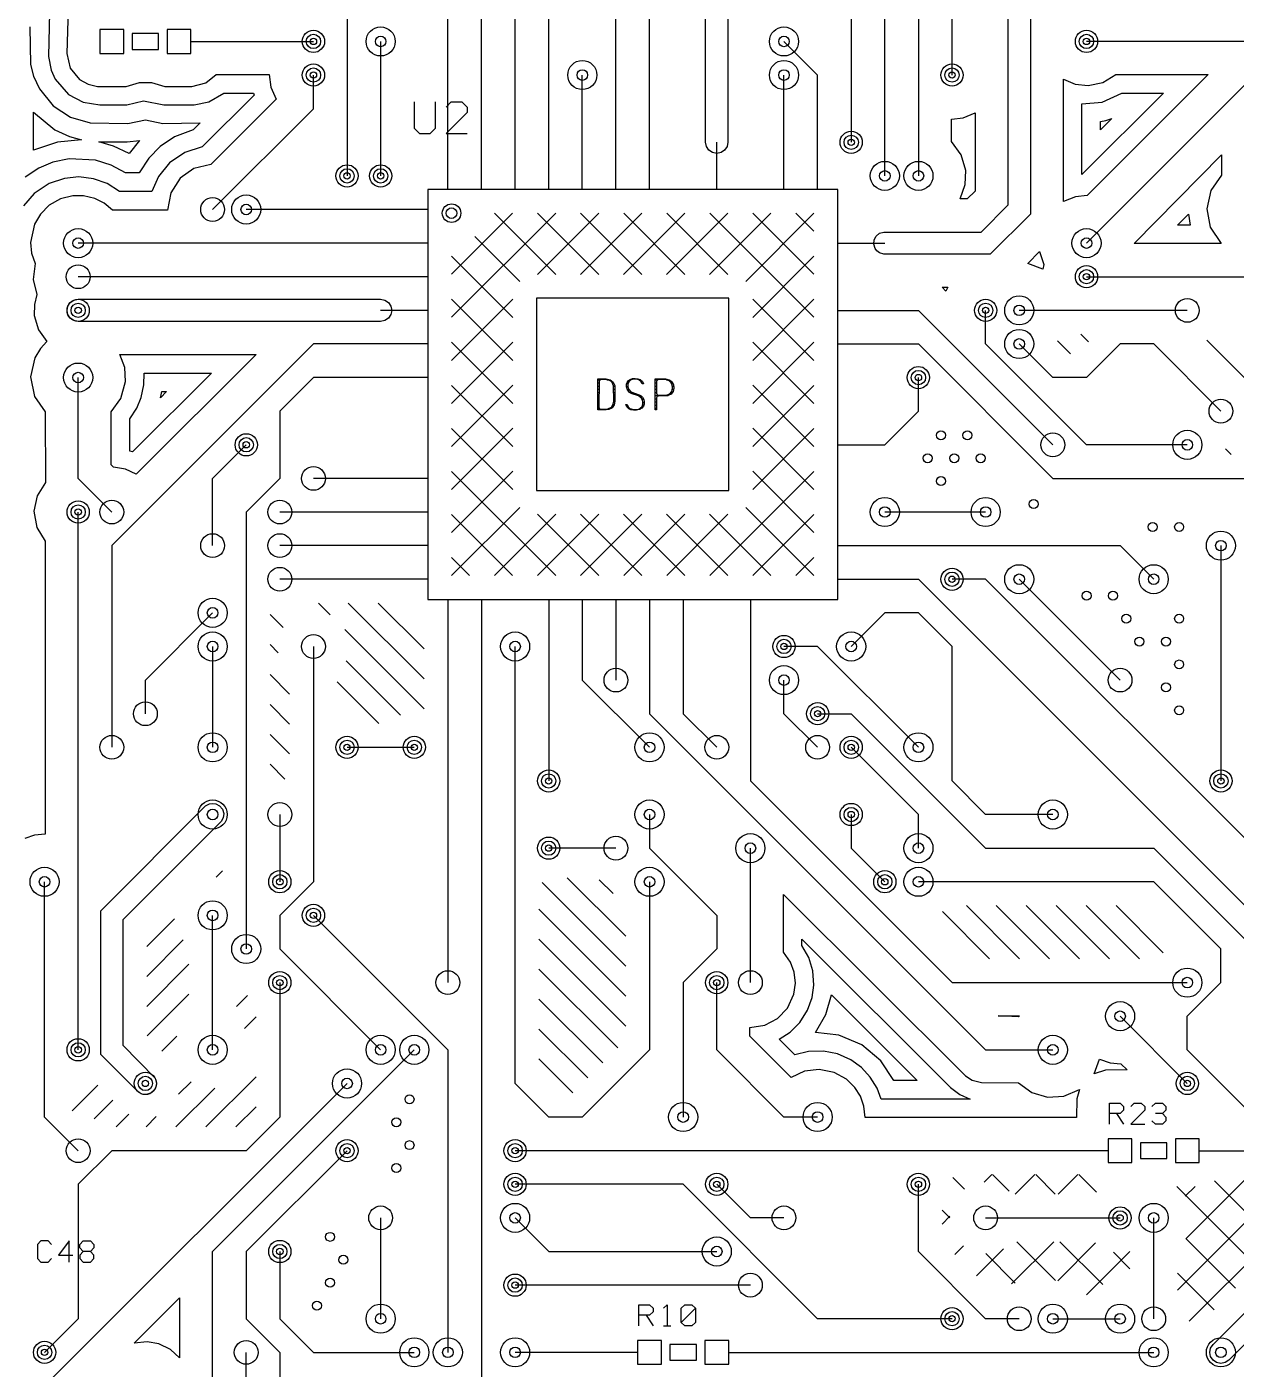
# Model space of a CAD drawing. Extents: x 7 to 280, y 7 to 360.
# Drawn here: x 161.9 to 207.6, y 59.1 to 109.8 of the extents above; entities that cross this region are included whole.
import ezdxf

# ---------------------------------------------------------------- set-up
doc = ezdxf.new("R2010")
doc.units = 0
doc.layers.add('SCORE', color=5, linetype='CONTINUOUS')

msp = doc.modelspace()

# ---------------------------------------------------------------- linework, layer by layer
at = {"layer": 'SCORE'}
for p, q in [((185.42, 105.41), (185.42, 125.73)), ((198.97, 103.044), (198.97, 120.824)), ((199.81, 120.476), (199.81, 102.696)), ((184.15, 105.41), (184.15, 119.38)), ((194.31, 104.14), (194.31, 119.38)), ((193.04, 118.11), (193.04, 105.41)), ((196.85, 107.95), (196.85, 118.11)), ((181.61, 105.41), (181.61, 116.84)), ((187.54, 105.41), (187.54, 117.014)), ((188.38, 116.666), (188.38, 105.41)), ((177.8, 105.41), (177.8, 113.03)), ((179.07, 105.41), (179.07, 113.03)), ((180.34, 105.41), (180.34, 113.03)), ((173.99, 111.76), (173.99, 104.14)), ((195.58, 111.76), (195.58, 104.14)), ((162.7678, 111.2793), (162.7043, 108.6474)), ((163.4681, 111.23), (163.4, 108.77)), ((162.0025, 109.773), (162.0333, 108.3546)), ((165.55, 109.67), (164.65, 109.67)), ((164.65, 109.67), (164.65, 108.77)), ((165.55, 108.77), (165.55, 109.67)), ((168.09, 109.67), (167.19, 109.67)), ((167.19, 109.67), (167.19, 108.77)), ((168.09, 108.77), (168.09, 109.67)), ((166.87, 109.52), (165.87, 109.52)), ((165.87, 109.52), (165.87, 108.92)), ((166.87, 108.92), (166.87, 109.52)), ((168.09, 109.22), (170.18, 109.22)), ((170.18, 109.22), (172.72, 109.22)), ((175.26, 109.22), (175.26, 104.14)), ((191.77, 107.95), (190.5, 109.22)), ((208.28, 109.22), (201.93, 109.22)), ((209.55, 109.22), (201.93, 101.6)), ((162.7043, 108.6474), (162.8055, 108.1387)), ((163.4, 108.77), (163.5322, 108.2114)), ((164.65, 108.77), (165.55, 108.77)), ((165.87, 108.92), (166.87, 108.92)), ((167.19, 108.77), (168.09, 108.77)), ((162.0333, 108.3546), (162.1464, 107.9029)), ((162.8055, 108.1387), (162.9641, 107.791)), ((163.5322, 108.2114), (163.8841, 107.7826)), ((162.1464, 107.9029), (162.3637, 107.4311)), ((162.9641, 107.791), (163.4671, 107.2204)), ((163.8841, 107.7826), (164.2037, 107.6028)), ((164.2037, 107.6028), (164.5617, 107.5235)), ((164.5617, 107.5235), (165.6383, 107.5235)), ((165.6383, 107.5235), (166.142, 107.67)), ((166.142, 107.67), (166.598, 107.67)), ((166.598, 107.67), (167.1017, 107.5235)), ((167.1017, 107.5235), (168.1243, 107.5208)), ((168.1243, 107.5208), (168.6486, 107.6522)), ((168.6486, 107.6522), (169.0494, 107.97)), ((169.0494, 107.97), (171.0507, 107.97)), ((171.0507, 107.97), (171.1147, 107.4912)), ((172.72, 106.68), (172.72, 107.95)), ((182.88, 105.41), (182.88, 107.95)), ((190.5, 105.41), (190.5, 107.95)), ((191.77, 105.41), (191.77, 107.95)), ((201.06, 107.795), (201.5044, 107.6055)), ((201.06, 103.1752), (201.06, 107.795)), ((201.5044, 107.6055), (201.9913, 107.5515)), ((206.5322, 107.97), (201.9615, 103.3992)), ((201.9913, 107.5515), (202.5439, 107.6674)), ((202.5439, 107.6674), (203.0368, 107.97)), ((203.0368, 107.97), (206.5322, 107.97)), ((162.3637, 107.4311), (162.8908, 106.7888)), ((163.4671, 107.2204), (164.0187, 106.9255)), ((170.475, 107.1927), (168.5197, 105.2374)), ((168.7721, 106.9437), (169.3285, 107.266)), ((171.3171, 107.0449), (168.8403, 104.5681)), ((169.3285, 107.266), (170.4503, 107.27)), ((170.4503, 107.27), (170.475, 107.1927)), ((171.1147, 107.4912), (171.3171, 107.0449)), ((204.8362, 107.2639), (201.76, 104.1877)), ((202.5257, 106.9265), (203.2618, 107.2603)), ((203.2618, 107.2603), (204.8362, 107.2639)), ((162.14, 105.1142), (162.14, 106.5531)), ((162.14, 106.5531), (162.9512, 105.8833)), ((162.8908, 106.7888), (163.5417, 106.3635)), ((164.0187, 106.9255), (164.65, 106.82)), ((164.65, 106.82), (165.6726, 106.8243)), ((165.6726, 106.8243), (166.2956, 106.97)), ((166.2956, 106.97), (167.0674, 106.8243)), ((167.0674, 106.8243), (168.2126, 106.8243)), ((168.2126, 106.8243), (168.7721, 106.9437)), ((168.91, 102.87), (172.72, 106.68)), ((176.53, 106.94), (176.53, 105.94)), ((177.33, 105.94), (177.33, 106.94)), ((177.73, 106.74), (177.93, 106.94)), ((178.53, 106.54), (177.73, 105.74)), ((177.93, 106.94), (178.33, 106.94)), ((178.33, 106.94), (178.53, 106.74)), ((178.53, 106.74), (178.53, 106.54)), ((197.2756, 106.3355), (197.72, 106.525)), ((197.72, 106.525), (197.72, 103.5617)), ((201.76, 106.8568), (202.5257, 106.9265)), ((201.76, 104.1877), (201.76, 106.8568)), ((163.5417, 106.3635), (164.288, 106.1454)), ((164.288, 106.1454), (165.707, 106.1252)), ((165.707, 106.1252), (166.37, 106.2521)), ((166.37, 106.2521), (167.033, 106.1252)), ((167.033, 106.1252), (168.4361, 106.1438)), ((168.4361, 106.1438), (168.1729, 105.8806)), ((196.83, 106.2807), (197.2756, 106.3355)), ((196.83, 105.4345), (196.83, 106.2807)), ((202.8859, 106.3036), (202.46, 105.8777)), ((202.46, 106.197), (202.6558, 106.2375)), ((202.46, 105.8777), (202.46, 106.197)), ((202.6558, 106.2375), (202.8859, 106.3036)), ((162.9512, 105.8833), (163.4962, 105.6255)), ((163.95, 105.4971), (163.0428, 105.4191)), ((163.4962, 105.6255), (163.95, 105.4971)), ((167.4728, 105.6161), (166.9229, 105.2487)), ((168.1729, 105.8806), (167.4728, 105.6161)), ((176.53, 105.94), (176.73, 105.74)), ((176.73, 105.74), (177.13, 105.74)), ((177.13, 105.74), (177.33, 105.94)), ((177.73, 105.74), (178.53, 105.74)), ((163.0428, 105.4191), (162.14, 105.1142)), ((164.6077, 105.421), (165.6874, 105.4234)), ((165.1691, 105.2623), (164.6077, 105.421)), ((165.7568, 104.9895), (165.1691, 105.2623)), ((165.6874, 105.4234), (166.1463, 105.4764)), ((166.1463, 105.4764), (165.7568, 104.9895)), ((166.9229, 105.2487), (166.4971, 104.8153)), ((167.8641, 105.0296), (167.2823, 104.6331)), ((168.5197, 105.2374), (167.8641, 105.0296)), ((177.8, 103.632), (177.8, 105.41)), ((179.07, 103.632), (179.07, 105.41)), ((180.34, 103.632), (180.34, 105.41)), ((181.61, 103.632), (181.61, 105.41)), ((182.88, 103.632), (182.88, 105.41)), ((184.15, 103.632), (184.15, 105.41)), ((185.42, 103.632), (185.42, 105.41)), ((187.572, 105.2493), (187.54, 105.41)), ((187.663, 105.113), (187.572, 105.2493)), ((187.7993, 105.022), (187.663, 105.113)), ((187.96, 104.99), (187.7993, 105.022)), ((187.96, 103.632), (187.96, 105.41)), ((188.1207, 105.022), (187.96, 104.99)), ((188.257, 105.113), (188.1207, 105.022)), ((188.348, 105.2493), (188.257, 105.113)), ((188.38, 105.41), (188.348, 105.2493)), ((190.5, 103.632), (190.5, 105.41)), ((191.77, 103.632), (191.77, 105.41)), ((197.195, 104.9337), (196.83, 105.4345)), ((162.8755, 104.6537), (162.3456, 104.4343)), ((163.4896, 104.7813), (162.8755, 104.6537)), ((164.4806, 104.7326), (163.4896, 104.7813)), ((165.0793, 104.5455), (164.4806, 104.7326)), ((165.6227, 104.25), (165.0793, 104.5455)), ((166.4971, 104.8153), (166.1351, 104.25)), ((167.2823, 104.6331), (166.8633, 104.1225)), ((168.8403, 104.5681), (168.2033, 104.4157)), ((197.368, 104.3432), (197.195, 104.9337)), ((203.7293, 101.58), (207.03, 104.9322)), ((207.03, 104.9322), (207.03, 104.1645)), ((162.3456, 104.4343), (161.8212, 104.0902)), ((163.3159, 104.046), (162.737, 103.8478)), ((163.857, 104.0993), (163.3159, 104.046)), ((164.4111, 104.031), (163.857, 104.0993)), ((164.923, 103.8478), (164.4111, 104.031)), ((166.1351, 104.25), (165.6227, 104.25)), ((166.8633, 104.1225), (166.609, 103.55)), ((167.6893, 104.0525), (167.3297, 103.4954)), ((168.2033, 104.4157), (167.6893, 104.0525)), ((197.35, 103.8154), (197.368, 104.3432)), ((207.03, 104.1645), (206.628, 103.5835)), ((162.1715, 103.47), (161.7669, 103.011)), ((162.737, 103.8478), (162.1715, 103.47)), ((165.3936, 103.55), (164.923, 103.8478)), ((166.609, 103.55), (165.3936, 103.55)), ((167.3297, 103.4954), (167.2107, 102.85)), ((192.532, 103.632), (177.038, 103.632)), ((177.038, 103.632), (177.038, 88.138)), ((192.532, 88.138), (192.532, 103.632)), ((197.155, 103.2696), (197.35, 103.8154)), ((197.72, 103.5617), (197.428, 103.2697)), ((206.628, 103.5835), (206.4807, 102.897)), ((162.7365, 103.0292), (162.4008, 102.6935)), ((163.1664, 103.2727), (162.7365, 103.0292)), ((163.6268, 103.388), (163.1664, 103.2727)), ((164.0332, 103.388), (163.6268, 103.388)), ((164.4616, 103.2851), (164.0332, 103.388)), ((164.8072, 103.1111), (164.4616, 103.2851)), ((165.1245, 102.85), (164.8072, 103.1111)), ((197.428, 103.2697), (197.155, 103.2696)), ((197.946, 102.02), (198.97, 103.044)), ((201.519, 103.352), (201.06, 103.1752)), ((201.9615, 103.3992), (201.519, 103.352)), ((162.4008, 102.6935), (162.178, 102.3135)), ((167.2107, 102.85), (165.1245, 102.85)), ((175.26, 102.87), (170.18, 102.87)), ((177.038, 102.87), (175.26, 102.87)), ((177.938, 98.7961), (181.8739, 102.732)), ((177.938, 100.4224), (180.2476, 102.732)), ((179.5643, 102.732), (181.8791, 100.4172)), ((181.1855, 100.4172), (183.5003, 102.732)), ((181.1907, 102.732), (183.5055, 100.4172)), ((182.8118, 100.4172), (185.1266, 102.732)), ((182.817, 102.732), (185.1318, 100.4172)), ((184.4382, 100.4172), (186.753, 102.732)), ((184.4434, 102.732), (186.7582, 100.4172)), ((186.0645, 100.4172), (188.3793, 102.732)), ((186.0697, 102.732), (188.3845, 100.4172)), ((187.6909, 100.4172), (190.0057, 102.732)), ((187.6961, 102.732), (191.632, 98.7961)), ((189.0533, 100.1533), (191.632, 102.732)), ((189.3224, 102.732), (191.632, 100.4224)), ((190.9488, 102.732), (191.632, 102.0488)), ((199.81, 102.696), (198.294, 101.18)), ((205.3677, 102.28), (205.7866, 102.6989)), ((205.7866, 102.6989), (205.8512, 102.28)), ((206.4807, 102.897), (206.6073, 102.2064)), ((162.178, 102.3135), (162.0307, 101.627)), ((193.9853, 101.8664), (194.112, 101.9704)), ((194.112, 101.9704), (194.2688, 102.018)), ((194.2688, 102.018), (197.946, 102.02)), ((205.8512, 102.28), (205.3677, 102.28)), ((206.6073, 102.2064), (207.0254, 101.58)), ((162.0307, 101.627), (162.0705, 101.2225)), ((175.26, 101.6), (163.83, 101.6)), ((177.038, 101.6), (175.26, 101.6)), ((178.8214, 101.8486), (180.5167, 100.1533)), ((192.532, 101.6), (194.31, 101.6)), ((193.892, 101.5588), (193.9081, 101.7219)), ((193.9396, 101.402), (193.892, 101.5588)), ((193.9081, 101.7219), (193.9853, 101.8664)), ((207.0254, 101.58), (203.7293, 101.58)), ((162.0705, 101.2225), (162.205, 100.8273)), ((177.938, 101.1057), (180.2528, 98.7909)), ((189.3172, 98.7909), (191.632, 101.1057)), ((194.013, 101.303), (193.9396, 101.402)), ((194.112, 101.2296), (194.013, 101.303)), ((194.2688, 101.182), (194.112, 101.2296)), ((198.294, 101.18), (194.2688, 101.182)), ((199.7122, 100.8304), (200.1596, 101.2778)), ((200.1596, 101.2778), (200.3244, 100.7876)), ((162.205, 100.8273), (162.1337, 100.2246)), ((200.286, 100.6206), (199.7122, 100.8304)), ((200.3244, 100.7876), (200.286, 100.6206)), ((162.1337, 100.2246), (162.2702, 99.6552)), ((175.26, 100.33), (163.83, 100.33)), ((177.038, 100.33), (175.26, 100.33)), ((196.6182, 99.7895), (196.4769, 99.9309)), ((196.4769, 99.9309), (196.6955, 99.9308)), ((196.6955, 99.9308), (196.6182, 99.7895)), ((201.93, 100.33), (210.82, 100.33)), ((162.2702, 99.6552), (162.1756, 99.2846)), ((163.533, 99.357), (163.6693, 99.448)), ((163.6693, 99.448), (163.83, 99.48)), ((163.83, 99.48), (175.26, 99.48)), ((175.26, 99.48), (175.4207, 99.448)), ((175.4207, 99.448), (175.557, 99.357)), ((177.938, 97.1697), (180.2528, 99.4845)), ((177.938, 99.4793), (180.2528, 97.1645)), ((188.4172, 99.5172), (181.1528, 99.5172)), ((181.1528, 99.5172), (181.1528, 92.2528)), ((188.4172, 92.2528), (188.4172, 99.5172)), ((189.3172, 99.4845), (191.632, 97.1697)), ((189.3172, 97.1645), (191.632, 99.4793)), ((162.1756, 99.2846), (162.1713, 98.8695)), ((163.41, 99.06), (163.442, 99.2207)), ((163.442, 98.8993), (163.41, 99.06)), ((163.442, 99.2207), (163.533, 99.357)), ((163.533, 98.763), (163.442, 98.8993)), ((177.038, 99.06), (175.26, 99.06)), ((175.557, 99.357), (175.648, 99.2207)), ((175.648, 98.8993), (175.557, 98.763)), ((175.648, 99.2207), (175.68, 99.06)), ((175.68, 99.06), (175.648, 98.8993)), ((192.532, 99.06), (194.31, 99.06)), ((194.31, 99.06), (195.58, 99.06)), ((195.58, 99.06), (200.66, 93.98)), ((198.12, 97.79), (198.12, 99.06)), ((205.74, 99.06), (199.39, 99.06)), ((162.1713, 98.8695), (162.3296, 98.3276)), ((163.6693, 98.672), (163.533, 98.763)), ((163.83, 98.64), (163.6693, 98.672)), ((175.26, 98.64), (163.83, 98.64)), ((175.4207, 98.672), (175.26, 98.64)), ((175.557, 98.763), (175.4207, 98.672)), ((162.3296, 98.3276), (162.6505, 97.879)), ((200.8346, 97.9098), (201.3243, 97.42)), ((201.7157, 98.16), (202.0064, 97.8692)), ((206.4737, 97.9274), (211.2865, 93.1146)), ((162.4008, 97.6135), (162.1919, 97.2649)), ((162.6505, 97.879), (162.4008, 97.6135)), ((172.72, 97.79), (165.1, 90.17)), ((165.4052, 97.39), (170.5522, 97.39)), ((165.5895, 96.8975), (165.4052, 97.39)), ((170.5522, 97.39), (166.0268, 92.8645)), ((175.26, 97.79), (172.72, 97.79)), ((177.038, 97.79), (175.26, 97.79)), ((177.938, 95.5434), (180.2528, 97.8582)), ((177.938, 97.853), (180.2528, 95.5382)), ((189.3172, 97.8582), (191.632, 95.5434)), ((189.3172, 95.5382), (191.632, 97.853)), ((192.532, 97.79), (194.31, 97.79)), ((194.31, 97.79), (195.58, 97.79)), ((195.58, 97.79), (200.66, 92.71)), ((201.93, 93.98), (198.12, 97.79)), ((200.66, 96.52), (199.39, 97.79)), ((203.2, 97.79), (201.93, 96.52)), ((204.47, 97.79), (203.2, 97.79)), ((207.01, 95.25), (204.47, 97.79)), ((162.1919, 97.2649), (162.0307, 96.547)), ((165.6233, 96.3705), (165.5895, 96.8975)), ((162.0307, 96.547), (162.178, 95.8065)), ((163.83, 92.71), (163.83, 96.52)), ((165.445, 95.7263), (165.6233, 96.3705)), ((168.8623, 96.69), (165.8811, 93.7088)), ((166.3147, 96.2482), (166.3235, 96.69)), ((166.3235, 96.69), (168.8623, 96.69)), ((172.72, 96.52), (171.45, 95.25)), ((175.26, 96.52), (172.72, 96.52)), ((177.038, 96.52), (175.26, 96.52)), ((183.4638, 95.2996), (183.4638, 96.4704)), ((183.4638, 96.4704), (183.7853, 96.4697)), ((183.4638, 96.4396), (183.5617, 96.4396)), ((183.5149, 96.3968), (183.5092, 95.4019)), ((183.5425, 96.4304), (183.5149, 96.3968)), ((183.5768, 96.4427), (183.5425, 96.4304)), ((183.7859, 96.4421), (183.5768, 96.4427)), ((183.7853, 96.4697), (183.9293, 96.4384)), ((183.8826, 96.4221), (183.7859, 96.4421)), ((183.8096, 96.4396), (183.9262, 96.4396)), ((183.9544, 96.383), (183.8826, 96.4221)), ((183.9293, 96.4384), (184.0449, 96.351)), ((184.0031, 96.3356), (183.9544, 96.383)), ((184.5758, 96.3386), (184.6306, 96.4098)), ((184.6306, 96.4098), (184.6939, 96.4525)), ((184.6954, 96.4205), (184.6335, 96.3607)), ((184.6446, 96.4215), (184.6971, 96.4215)), ((184.6939, 96.4525), (184.7742, 96.4801)), ((184.7913, 96.459), (184.6954, 96.4205)), ((184.7742, 96.4801), (184.8725, 96.4897)), ((184.9024, 96.4655), (184.7913, 96.459)), ((184.8725, 96.4897), (184.982, 96.478)), ((185.0109, 96.4395), (184.9024, 96.4655)), ((184.982, 96.478), (185.0677, 96.4446)), ((185.0966, 96.3754), (185.0109, 96.4395)), ((185.0436, 96.4215), (185.1011, 96.4215)), ((185.0677, 96.4446), (185.1511, 96.37)), ((185.1451, 96.2802), (185.0966, 96.3754)), ((185.1511, 96.37), (185.1907, 96.2802)), ((185.6366, 95.2996), (185.6366, 96.4704)), ((185.6366, 96.4704), (186.022, 96.4697)), ((185.6366, 96.4396), (185.7304, 96.4396)), ((185.6823, 96.3769), (185.682, 95.9248)), ((185.7094, 96.4275), (185.6823, 96.3769)), ((185.757, 96.4445), (185.7094, 96.4275)), ((186.0578, 96.4391), (185.757, 96.4445)), ((186.022, 96.4697), (186.1626, 96.439)), ((186.055, 96.4396), (186.161, 96.4396)), ((186.1596, 96.4011), (186.0578, 96.4391)), ((186.2304, 96.3379), (186.1596, 96.4011)), ((186.1626, 96.439), (186.2629, 96.3684)), ((186.2629, 96.3684), (186.3234, 96.2635)), ((195.58, 95.25), (195.58, 96.52)), ((201.93, 96.52), (200.66, 96.52)), ((166.2139, 95.7687), (166.3147, 96.2482)), ((167.1723, 95.99), (166.9363, 95.754)), ((166.9363, 95.754), (166.9626, 95.8694)), ((166.9626, 95.8694), (166.9849, 95.99)), ((166.9849, 95.99), (167.1723, 95.99)), ((177.938, 93.917), (180.2528, 96.2318)), ((177.938, 96.2266), (180.2528, 93.9118)), ((183.4638, 96.3196), (183.5092, 96.3196)), ((183.4638, 96.1996), (183.5092, 96.1996)), ((183.4638, 96.0796), (183.5092, 96.0796)), ((183.4638, 95.9596), (183.5092, 95.9596)), ((184.0601, 96.2066), (184.0031, 96.3356)), ((184.0149, 96.3196), (184.0665, 96.3196)), ((184.0449, 96.351), (184.1048, 96.2157)), ((184.0657, 95.628), (184.0601, 96.2066)), ((184.0613, 96.1996), (184.1071, 96.1996)), ((184.0657, 96.0796), (184.1111, 96.0796)), ((184.0657, 95.9596), (184.1111, 95.9596)), ((184.1048, 96.2157), (184.1111, 95.6318)), ((184.5469, 96.1815), (184.5935, 96.1815)), ((184.5472, 96.1746), (184.5518, 96.2674)), ((184.5818, 96.0518), (184.5472, 96.1746)), ((184.5518, 96.2674), (184.5758, 96.3386)), ((184.5605, 96.3015), (184.6043, 96.3015)), ((184.577, 96.0615), (184.6344, 96.0615)), ((184.6642, 95.9563), (184.5818, 96.0518)), ((184.5968, 96.2729), (184.5944, 96.1727)), ((184.5944, 96.1727), (184.6322, 96.065)), ((184.6335, 96.3607), (184.5968, 96.2729)), ((184.6322, 96.065), (184.7124, 95.9813)), ((184.7648, 95.9036), (184.6642, 95.9563)), ((184.6856, 95.9415), (184.7976, 95.9415)), ((184.7124, 95.9813), (185.0301, 95.8689)), ((185.0088, 95.8282), (184.7648, 95.9036)), ((185.0301, 95.8689), (185.1014, 95.8275)), ((185.1385, 96.3015), (185.185, 96.3015)), ((185.1907, 96.2802), (185.1451, 96.2802)), ((185.6366, 96.3196), (185.682, 96.3196)), ((185.6366, 96.1996), (185.682, 96.1996)), ((185.6366, 96.0796), (185.682, 96.0796)), ((185.6366, 95.9596), (185.682, 95.9596)), ((185.682, 95.9248), (185.7039, 95.8718)), ((185.7039, 95.8718), (185.757, 95.8498)), ((186.0512, 95.8541), (186.1837, 95.9104)), ((186.2337, 95.8989), (186.1204, 95.8403)), ((186.1837, 95.9104), (186.2576, 95.9995)), ((186.279, 96.2406), (186.2304, 96.3379)), ((186.2322, 95.9596), (186.2883, 95.9596)), ((186.3078, 95.9933), (186.2337, 95.8989)), ((186.2435, 96.3196), (186.2986, 96.3196)), ((186.2576, 95.9995), (186.2895, 96.1135)), ((186.2895, 96.1135), (186.279, 96.2406)), ((186.2847, 96.0796), (186.3347, 96.0796)), ((186.2873, 96.1996), (186.3371, 96.1996)), ((186.3395, 96.1219), (186.3078, 95.9933)), ((186.3234, 96.2635), (186.3395, 96.1219)), ((189.3172, 96.2318), (191.632, 93.917)), ((189.3172, 93.9118), (191.632, 96.2266)), ((162.178, 95.8065), (162.58, 95.2255)), ((165.08, 95.2255), (165.445, 95.7263)), ((165.78, 94.9564), (166.0469, 95.3656)), ((166.0469, 95.3656), (166.2139, 95.7687)), ((183.4638, 95.8396), (183.5092, 95.8396)), ((183.4638, 95.7196), (183.5092, 95.7196)), ((183.4638, 95.5996), (183.5092, 95.5996)), ((183.4638, 95.4796), (183.5092, 95.4796)), ((183.4638, 95.3596), (183.5223, 95.3596)), ((183.5092, 95.4019), (183.5262, 95.3543)), ((183.5262, 95.3543), (183.5695, 95.3284)), ((183.8466, 95.337), (183.9773, 95.4064)), ((184.0021, 95.3762), (183.8862, 95.3163)), ((183.9099, 95.3596), (183.9795, 95.3596)), ((183.9773, 95.4064), (184.0466, 95.5128)), ((184.0866, 95.4922), (184.0021, 95.3762)), ((184.0322, 95.4796), (184.081, 95.4796)), ((184.0466, 95.5128), (184.0657, 95.628)), ((184.0645, 95.5996), (184.1099, 95.5996)), ((184.0657, 95.8396), (184.1111, 95.8396)), ((184.0657, 95.7196), (184.1111, 95.7196)), ((184.1111, 95.6318), (184.0866, 95.4922)), ((184.5242, 95.4988), (184.5705, 95.4988)), ((184.5573, 95.4182), (184.5242, 95.4988)), ((184.5356, 95.4615), (184.5837, 95.4615)), ((184.6209, 95.3501), (184.5573, 95.4182)), ((184.5705, 95.4988), (184.609, 95.4183)), ((184.609, 95.4183), (184.6772, 95.355)), ((184.7154, 95.3031), (184.6209, 95.3501)), ((184.6772, 95.355), (184.8133, 95.3083)), ((185.1145, 95.7456), (185.0088, 95.8282)), ((185.0121, 95.3289), (185.0833, 95.3707)), ((185.0225, 95.8215), (185.1086, 95.8215)), ((185.1272, 95.3647), (185.0401, 95.3114)), ((185.0833, 95.3707), (185.1368, 95.433)), ((185.1014, 95.8275), (185.1553, 95.7741)), ((185.1517, 95.6805), (185.1145, 95.7456)), ((185.1859, 95.4391), (185.1272, 95.3647)), ((185.1368, 95.433), (185.1663, 95.5108)), ((185.1422, 95.7015), (185.1958, 95.7015)), ((185.1512, 95.4615), (185.1962, 95.4615)), ((185.1714, 95.5913), (185.1517, 95.6805)), ((185.1553, 95.7741), (185.2016, 95.6859)), ((185.1663, 95.5108), (185.1714, 95.5913)), ((185.1718, 95.5815), (185.2173, 95.5815)), ((185.2115, 95.5123), (185.1859, 95.4391)), ((185.2016, 95.6859), (185.2164, 95.6066)), ((185.2164, 95.6066), (185.2115, 95.5123)), ((185.6366, 95.8396), (186.1177, 95.8396)), ((185.6366, 95.7196), (185.682, 95.7196)), ((185.6366, 95.5996), (185.682, 95.5996)), ((185.6366, 95.4796), (185.682, 95.4796)), ((185.6366, 95.3596), (185.682, 95.3596)), ((185.7039, 95.802), (185.682, 95.7489)), ((185.682, 95.7489), (185.682, 95.2996)), ((185.7496, 95.8236), (185.7039, 95.802)), ((186.0221, 95.8246), (185.7496, 95.8236)), ((185.757, 95.8498), (186.0512, 95.8541)), ((186.1204, 95.8403), (186.0221, 95.8246)), ((162.58, 95.2255), (162.5898, 92.5577)), ((165.08, 93.2278), (165.08, 95.2255)), ((165.78, 93.741), (165.78, 94.9564)), ((171.45, 95.25), (171.45, 92.71)), ((183.7853, 95.3003), (183.4638, 95.2996)), ((183.5695, 95.3284), (183.8466, 95.337)), ((183.8862, 95.3163), (183.7853, 95.3003)), ((184.6335, 95.3415), (184.7006, 95.3415)), ((184.814, 95.284), (184.7154, 95.3031)), ((184.8133, 95.3083), (184.9302, 95.3082)), ((184.9255, 95.2841), (184.814, 95.284)), ((185.0401, 95.3114), (184.9255, 95.2841)), ((184.9302, 95.3082), (185.0121, 95.3289)), ((185.0395, 95.3415), (185.0969, 95.3415)), ((185.682, 95.2996), (185.6366, 95.2996)), ((194.31, 93.98), (195.58, 95.25)), ((177.938, 92.2907), (180.2528, 94.6055)), ((177.938, 94.6003), (180.2528, 92.2855)), ((189.3172, 94.6055), (191.632, 92.2907)), ((189.3172, 92.2855), (191.632, 94.6003)), ((168.91, 92.71), (170.18, 93.98)), ((192.532, 93.98), (194.31, 93.98)), ((205.74, 93.98), (201.93, 93.98)), ((207.1812, 93.8259), (207.3971, 93.61)), ((165.8811, 93.7088), (165.78, 93.741)), ((165.1697, 93.1381), (165.08, 93.2278)), ((165.6191, 93.0583), (165.1697, 93.1381)), ((166.0268, 92.8645), (165.6191, 93.0583)), ((177.938, 90.6643), (180.2528, 92.9791)), ((177.938, 92.9739), (181.8739, 89.038)), ((187.6961, 89.038), (191.632, 92.9739)), ((189.3172, 92.9791), (191.632, 90.6643)), ((162.5898, 92.5577), (162.2774, 92.0539)), ((165.1, 91.44), (163.83, 92.71)), ((168.91, 90.17), (168.91, 92.71)), ((171.45, 92.71), (170.18, 91.44)), ((175.26, 92.71), (172.72, 92.71)), ((177.038, 92.71), (175.26, 92.71)), ((200.66, 92.71), (209.55, 92.71)), ((162.2774, 92.0539), (162.1607, 91.467)), ((181.1528, 92.2528), (188.4172, 92.2528)), ((162.1607, 91.467), (162.265, 90.8582)), ((163.83, 71.12), (163.83, 91.44)), ((170.18, 91.44), (170.18, 74.93)), ((175.26, 91.44), (171.45, 91.44)), ((177.038, 91.44), (175.26, 91.44)), ((177.938, 89.038), (180.5167, 91.6167)), ((177.938, 91.3476), (180.2476, 89.038)), ((179.5643, 89.038), (181.8791, 91.3528)), ((181.1855, 91.3528), (183.5003, 89.038)), ((181.1907, 89.038), (183.5055, 91.3528)), ((182.8118, 91.3528), (185.1266, 89.038)), ((182.817, 89.038), (185.1318, 91.3528)), ((184.4382, 91.3528), (186.753, 89.038)), ((184.4434, 89.038), (186.7582, 91.3528)), ((186.0645, 91.3528), (188.3793, 89.038)), ((186.0697, 89.038), (188.3845, 91.3528)), ((187.6909, 91.3528), (190.0057, 89.038)), ((189.0533, 91.6167), (191.632, 89.038)), ((189.3224, 89.038), (191.632, 91.3476)), ((198.12, 91.44), (194.31, 91.44)), ((162.265, 90.8582), (162.58, 90.3332)), ((162.58, 90.3332), (162.58, 79.2693)), ((165.1, 90.17), (165.1, 82.55)), ((175.26, 90.17), (171.45, 90.17)), ((177.038, 90.17), (175.26, 90.17)), ((192.532, 90.17), (194.31, 90.17)), ((194.31, 90.17), (203.2, 90.17)), ((203.2, 90.17), (204.47, 88.9)), ((207.01, 90.17), (207.01, 81.28)), ((177.938, 89.7212), (178.6212, 89.038)), ((190.9488, 89.038), (191.632, 89.7212)), ((175.26, 88.9), (171.45, 88.9)), ((177.038, 88.9), (175.26, 88.9)), ((192.532, 88.9), (194.31, 88.9)), ((194.31, 88.9), (195.58, 88.9)), ((195.58, 88.9), (209.55, 74.93)), ((198.12, 88.9), (196.85, 88.9)), ((213.36, 73.66), (198.12, 88.9)), ((203.2, 85.09), (199.39, 88.9)), ((172.9066, 88), (173.3573, 87.5494)), ((174.038, 88), (176.9, 85.138)), ((175.1694, 88), (176.9, 86.2694)), ((177.038, 88.138), (192.532, 88.138)), ((177.8, 88.138), (177.8, 86.36)), ((179.07, 88.138), (179.07, 86.36)), ((181.61, 88.138), (181.61, 86.36)), ((182.88, 88.138), (182.88, 86.36)), ((184.15, 88.138), (184.15, 86.36)), ((185.42, 88.138), (185.42, 86.36)), ((186.69, 88.138), (186.69, 86.36)), ((189.23, 88.138), (189.23, 86.36)), ((166.37, 85.09), (168.91, 87.63)), ((171.08, 87.5639), (171.5729, 87.071)), ((194.31, 87.63), (193.04, 86.36)), ((195.58, 87.63), (194.31, 87.63)), ((196.85, 86.36), (195.58, 87.63)), ((173.9094, 86.9973), (176.9, 84.0066)), ((168.91, 86.36), (168.91, 82.55)), ((171.08, 86.4325), (171.3918, 86.1207)), ((172.72, 86.36), (172.72, 77.47)), ((177.8, 86.36), (177.8, 73.66)), ((179.07, 86.36), (179.07, 55.88)), ((180.34, 69.85), (180.34, 86.36)), ((181.61, 86.36), (181.61, 81.28)), ((182.88, 86.36), (182.88, 85.09)), ((184.15, 86.36), (184.15, 85.09)), ((185.42, 86.36), (185.42, 83.82)), ((186.69, 86.36), (186.69, 83.82)), ((189.23, 86.36), (189.23, 81.28)), ((191.77, 86.36), (190.5, 86.36)), ((195.58, 82.55), (191.77, 86.36)), ((196.85, 81.28), (196.85, 86.36)), ((173.9564, 85.8189), (176.0119, 83.7634)), ((171.08, 85.3012), (171.82, 84.5612)), ((166.37, 83.82), (166.37, 85.09)), ((173.62, 85.0239), (175.1939, 83.45)), ((182.88, 85.09), (185.42, 82.55)), ((190.5, 83.82), (190.5, 85.09)), ((171.08, 84.1698), (171.82, 83.4298)), ((185.42, 83.82), (198.12, 71.12)), ((186.69, 83.82), (187.96, 82.55)), ((191.77, 82.55), (190.5, 83.82)), ((191.77, 83.82), (193.04, 83.82)), ((193.04, 83.82), (198.12, 78.74)), ((171.08, 83.0384), (171.82, 82.2984)), ((173.99, 82.55), (176.53, 82.55)), ((195.58, 80.01), (193.04, 82.55)), ((171.08, 81.9071), (171.6412, 81.3459)), ((189.23, 81.28), (196.85, 73.66)), ((198.12, 80.01), (196.85, 81.28)), ((164.68, 76.374), (168.6436, 80.3347)), ((168.6436, 80.3347), (168.7881, 80.4119)), ((168.7881, 80.4119), (168.91, 80.43)), ((168.91, 80.43), (169.0319, 80.4119)), ((169.0319, 80.4119), (169.1764, 80.3347)), ((169.1764, 80.3347), (169.2804, 80.208)), ((169.2804, 80.208), (169.328, 80.0512)), ((169.2347, 79.7436), (165.52, 76.026)), ((169.3119, 79.8881), (169.2347, 79.7436)), ((169.328, 80.0512), (169.3119, 79.8881)), ((171.45, 80.01), (171.45, 77.47)), ((185.42, 80.01), (185.42, 78.74)), ((193.04, 80.01), (193.04, 78.74)), ((195.58, 78.74), (195.58, 80.01)), ((200.66, 80.01), (198.12, 80.01)), ((162.1825, 79.2295), (161.8151, 79.1081)), ((162.58, 79.2693), (162.1825, 79.2295)), ((184.15, 78.74), (181.61, 78.74)), ((185.42, 78.74), (187.96, 76.2)), ((189.23, 73.66), (189.23, 78.74)), ((193.04, 78.74), (194.31, 77.47)), ((198.12, 78.74), (204.47, 78.74)), ((204.47, 78.74), (212.09, 71.12)), ((169.0397, 77.6436), (169.2793, 77.8832)), ((182.3117, 77.6224), (184.52, 75.4141)), ((162.56, 68.58), (162.56, 77.47)), ((172.72, 77.47), (171.45, 76.2)), ((181.3578, 77.445), (184.52, 74.2827)), ((183.5173, 77.5482), (184.0404, 77.0251)), ((185.42, 77.47), (185.42, 71.12)), ((204.47, 77.47), (195.58, 77.47)), ((207.01, 74.93), (204.47, 77.47)), ((190.48, 74.8115), (190.48, 76.9883)), ((190.48, 76.9883), (197.3541, 70.1326)), ((164.68, 70.946), (164.68, 76.374)), ((168.91, 71.12), (168.91, 76.2)), ((171.45, 76.2), (171.45, 74.93)), ((172.72, 76.2), (177.8, 71.12)), ((181.24, 76.4314), (184.52, 73.1514)), ((187.96, 76.2), (187.96, 74.93)), ((196.4894, 76.3414), (198.2709, 74.56)), ((197.3923, 76.57), (199.4023, 74.56)), ((198.5236, 76.57), (200.5336, 74.56)), ((199.655, 76.57), (201.665, 74.56)), ((200.7864, 76.57), (202.7964, 74.56)), ((201.9177, 76.57), (203.9277, 74.56)), ((203.0491, 76.57), (204.8306, 74.7886)), ((165.52, 76.026), (165.52, 71.294)), ((166.42, 75.0239), (167.4664, 76.0703)), ((166.42, 73.8925), (167.7979, 75.2705)), ((181.24, 75.3), (184.52, 72.02)), ((191.18, 75.058), (191.18, 75.2991)), ((191.18, 75.2991), (196.7909, 69.6938)), ((171.45, 74.93), (175.26, 71.12)), ((187.96, 74.93), (186.69, 73.66)), ((190.7414, 74.4373), (190.48, 74.8115)), ((191.4364, 74.6031), (191.18, 75.058)), ((191.5885, 74.1016), (191.4364, 74.6031)), ((207.01, 73.66), (207.01, 74.93)), ((166.42, 72.7611), (168.01, 74.3511)), ((181.24, 74.1686), (184.2179, 71.1907)), ((190.8839, 74.0515), (190.7414, 74.4373)), ((190.9293, 73.633), (190.8839, 74.0515)), ((191.6277, 73.5643), (191.5885, 74.1016)), ((171.45, 73.66), (171.45, 68.58)), ((186.69, 73.66), (186.69, 68.58)), ((187.96, 71.12), (187.96, 73.66)), ((190.8732, 73.2256), (190.9293, 73.633)), ((191.5629, 73.0984), (191.6277, 73.5643)), ((196.85, 73.66), (205.74, 73.66)), ((205.74, 72.39), (207.01, 73.66)), ((205.8161, 60.8629), (218.9832, 74.03)), ((166.4356, 71.6454), (168.01, 73.2198)), ((169.81, 72.757), (170.2244, 73.1714)), ((181.24, 73.0373), (183.6522, 70.625)), ((190.628, 72.6935), (190.8732, 73.2256)), ((191.3896, 72.6141), (191.5629, 73.0984)), ((192.0831, 72.449), (192.2945, 73.1956)), ((192.2945, 73.1956), (195.5319, 69.96)), ((190.2601, 72.3081), (190.628, 72.6935)), ((191.1018, 72.1587), (191.3896, 72.6141)), ((206.713, 59.987), (219.536, 72.81)), ((170.1129, 71.9285), (170.55, 72.3657)), ((189.21, 71.9607), (189.7817, 72.0524)), ((189.7817, 72.0524), (190.2601, 72.3081)), ((190.7313, 71.7882), (191.1018, 72.1587)), ((191.6924, 71.7781), (192.0831, 72.449)), ((199.3655, 72.37), (198.5978, 72.41)), ((198.5978, 72.41), (199.4054, 72.41)), ((199.4054, 72.41), (199.3655, 72.37)), ((203.2, 72.39), (205.74, 69.85)), ((205.74, 71.12), (205.74, 72.39)), ((166.9954, 71.0738), (167.554, 71.6324)), ((181.24, 71.9059), (183.0865, 70.0593)), ((189.21, 71.6378), (189.21, 71.9607)), ((190.7711, 70.0766), (189.21, 71.6378)), ((190.3168, 71.5209), (190.7313, 71.7882)), ((190.9107, 70.927), (190.3168, 71.5209)), ((192.5736, 71.6769), (191.6924, 71.7781)), ((193.4379, 71.3103), (192.5736, 71.6769)), ((219.884, 71.97), (207.307, 59.393)), ((165.52, 71.294), (166.7404, 70.048)), ((168.91, 63.5), (176.53, 71.12)), ((177.8, 71.12), (177.8, 59.69)), ((185.42, 71.12), (182.88, 68.58)), ((190.5, 68.58), (187.96, 71.12)), ((191.43, 71.0562), (190.9107, 70.927)), ((191.9881, 71.0699), (191.43, 71.0562)), ((192.5213, 70.9639), (191.9881, 71.0699)), ((194.1587, 70.7085), (193.4379, 71.3103)), ((198.12, 71.12), (200.66, 71.12)), ((208.28, 68.58), (205.74, 71.12)), ((166.1036, 69.5253), (164.68, 70.946)), ((181.24, 70.7745), (182.5209, 69.4937)), ((193.0318, 70.7376), (192.5213, 70.9639)), ((193.4285, 70.45), (193.0318, 70.7376)), ((194.6564, 69.96), (194.1587, 70.7085)), ((202.2144, 70.2134), (202.4243, 70.7665)), ((202.4243, 70.7665), (202.8225, 70.6305)), ((202.8225, 70.6305), (203.2315, 70.5908)), ((203.2315, 70.5908), (203.4622, 70.36)), ((166.7404, 70.048), (166.79, 69.85)), ((168.6571, 68.21), (170.55, 70.1029)), ((191.2735, 70.3097), (190.7711, 70.0766)), ((191.8313, 70.3785), (191.2735, 70.3097)), ((192.4016, 70.2651), (191.8313, 70.3785)), ((192.8635, 70.0092), (192.4016, 70.2651)), ((193.178, 69.7006), (192.8635, 70.0092)), ((193.7614, 70.0905), (193.4285, 70.45)), ((194.0178, 69.673), (193.7614, 70.0905)), ((197.3541, 70.1326), (197.6102, 69.9791)), ((202.6434, 70.3498), (202.2144, 70.2134)), ((203.4622, 70.36), (202.6434, 70.3498)), ((162.56, 58.42), (173.99, 69.85)), ((163.6015, 68.8113), (164.5723, 69.782)), ((166.2481, 69.4481), (166.1036, 69.5253)), ((166.6033, 69.5008), (166.4112, 69.432)), ((166.7404, 69.652), (166.6033, 69.5008)), ((166.79, 69.85), (166.7404, 69.652)), ((167.5257, 68.21), (168.9885, 69.6728)), ((167.6243, 69.4399), (168.1015, 69.9171)), ((181.61, 68.58), (180.34, 69.85)), ((193.385, 69.3737), (193.178, 69.7006)), ((194.175, 69.26), (194.0178, 69.673)), ((195.5319, 69.96), (194.6564, 69.96)), ((196.7909, 69.6938), (197.141, 69.4341)), ((197.6102, 69.9791), (197.9634, 69.8802)), ((197.9634, 69.8802), (199.3655, 69.87)), ((199.3655, 69.87), (199.8663, 69.505)), ((199.8663, 69.505), (200.4568, 69.332)), ((201.071, 69.368), (201.6617, 69.6252)), ((201.6617, 69.6252), (201.5602, 69.2666)), ((164.437, 68.5154), (165.1385, 69.2169)), ((166.4112, 69.432), (166.2481, 69.4481)), ((193.522, 68.991), (193.385, 69.3737)), ((193.5693, 68.56), (193.522, 68.991)), ((197.5399, 69.26), (194.175, 69.26)), ((197.141, 69.4341), (197.5399, 69.26)), ((200.4568, 69.332), (201.071, 69.368)), ((201.5602, 69.2666), (201.55, 68.56)), ((202.8, 68.31), (202.8, 69.11)), ((202.8, 69.11), (203.2, 69.11)), ((203.2, 69.11), (203.3333, 68.9767)), ((203.3333, 68.9767), (203.3333, 68.8433)), ((203.6, 68.9767), (203.7333, 69.11)), ((203.7333, 69.11), (204, 69.11)), ((204, 69.11), (204.1333, 68.9767)), ((204.1333, 68.9767), (204.1333, 68.8433)), ((204.4, 68.9767), (204.5333, 69.11)), ((204.5333, 69.11), (204.8, 69.11)), ((204.8, 69.11), (204.9333, 68.9767)), ((204.9333, 68.9767), (204.9333, 68.8433)), ((163.83, 67.31), (162.56, 68.58)), ((165.263, 68.21), (165.7424, 68.6895)), ((166.3943, 68.21), (166.7801, 68.5957)), ((169.7885, 68.21), (170.55, 68.9715)), ((171.45, 68.58), (170.18, 67.31)), ((182.88, 68.58), (181.61, 68.58)), ((191.77, 68.58), (190.5, 68.58)), ((201.55, 68.56), (193.5693, 68.56)), ((203.2, 68.71), (202.8, 68.71)), ((203.0667, 68.71), (203.3333, 68.31)), ((203.3333, 68.8433), (203.2, 68.71)), ((204.1333, 68.8433), (203.6, 68.31)), ((204.8, 68.71), (204.5333, 68.71)), ((204.9333, 68.8433), (204.8, 68.71)), ((204.8, 68.71), (204.9333, 68.5767)), ((204.9333, 68.5767), (204.9333, 68.4433)), ((203.6, 68.31), (204.1333, 68.31)), ((204.5333, 68.31), (204.4, 68.4433)), ((204.8, 68.31), (204.5333, 68.31)), ((204.9333, 68.4433), (204.8, 68.31)), ((203.65, 67.76), (202.75, 67.76)), ((202.75, 67.76), (202.75, 66.86)), ((203.65, 66.86), (203.65, 67.76)), ((204.97, 67.61), (203.97, 67.61)), ((203.97, 67.61), (203.97, 67.01)), ((204.97, 67.01), (204.97, 67.61)), ((206.19, 67.76), (205.29, 67.76)), ((205.29, 67.76), (205.29, 66.86)), ((206.19, 66.86), (206.19, 67.76)), ((165.1, 67.31), (163.83, 66.04)), ((170.18, 67.31), (165.1, 67.31)), ((173.99, 67.31), (170.18, 63.5)), ((200.66, 67.31), (180.34, 67.31)), ((202.75, 67.31), (200.66, 67.31)), ((203.97, 67.01), (204.97, 67.01)), ((206.19, 67.31), (208.28, 67.31)), ((202.75, 66.86), (203.65, 66.86)), ((205.29, 66.86), (206.19, 66.86)), ((163.83, 66.04), (163.83, 60.96)), ((186.69, 66.04), (180.34, 66.04)), ((191.77, 60.96), (186.69, 66.04)), ((189.23, 64.77), (187.96, 66.04)), ((195.58, 63.5), (195.58, 66.04)), ((196.8747, 66.294), (197.3153, 65.8533)), ((198.0606, 66.1182), (198.3524, 66.41)), ((198.385, 66.41), (199.0141, 65.7809)), ((199.2388, 65.67), (199.9788, 66.41)), ((200.0113, 66.41), (200.7513, 65.67)), ((200.8651, 65.67), (201.6051, 66.41)), ((201.6377, 66.41), (202.3066, 65.7411)), ((205.3404, 65.96), (208.3768, 62.9236)), ((205.37, 62.0432), (209.7368, 66.41)), ((205.6648, 65.5906), (206.0341, 65.96)), ((205.6942, 63.9937), (208.1105, 66.41)), ((206.7615, 66.1653), (209.19, 63.7367)), ((196.48, 65.0623), (196.7707, 64.7716)), ((175.26, 64.77), (175.26, 60.96)), ((180.34, 64.77), (181.61, 63.5)), ((190.5, 64.77), (189.23, 64.77)), ((196.48, 64.5376), (196.7718, 64.8294)), ((198.12, 64.77), (203.2, 64.77)), ((204.47, 60.96), (204.47, 64.77)), ((205.6888, 63.9853), (207.5636, 62.1104)), ((162.4233, 63.9), (162.29, 63.7667)), ((162.29, 63.7667), (162.29, 63.2333)), ((162.69, 63.9), (162.4233, 63.9)), ((162.8233, 63.7667), (162.69, 63.9)), ((163.49, 63.9), (163.09, 63.3667)), ((163.49, 63.1), (163.49, 63.9)), ((163.89, 63.7667), (164.0233, 63.9)), ((163.89, 63.6333), (163.89, 63.7667)), ((164.0233, 63.5), (163.89, 63.6333)), ((164.0233, 63.5), (163.89, 63.3667)), ((164.0233, 63.9), (164.29, 63.9)), ((164.29, 63.5), (164.0233, 63.5)), ((164.29, 63.9), (164.4233, 63.7667)), ((164.4233, 63.6333), (164.29, 63.5)), ((164.4233, 63.3667), (164.29, 63.5)), ((164.4233, 63.7667), (164.4233, 63.6333)), ((168.91, 49.53), (168.91, 63.5)), ((170.18, 63.5), (170.18, 60.96)), ((171.45, 63.5), (171.45, 60.96)), ((181.61, 63.5), (187.96, 63.5)), ((198.12, 60.96), (195.58, 63.5)), ((196.9608, 63.392), (197.2814, 63.7127)), ((197.7739, 62.5788), (198.7985, 63.6034)), ((198.1216, 63.4207), (199.2411, 62.3012)), ((199.0994, 62.2779), (200.6914, 63.87)), ((199.2986, 63.87), (200.7627, 62.4059)), ((200.8455, 62.3977), (202.276, 63.8282)), ((200.925, 63.87), (202.5429, 62.2521)), ((201.9341, 61.86), (203.57, 63.4959)), ((202.946, 63.4753), (203.57, 62.8513)), ((162.29, 63.2333), (162.4233, 63.1)), ((162.4233, 63.1), (162.69, 63.1)), ((162.69, 63.1), (162.8233, 63.2333)), ((163.09, 63.3667), (163.6233, 63.3667)), ((163.89, 63.3667), (163.89, 63.2333)), ((163.89, 63.2333), (164.0233, 63.1)), ((164.0233, 63.1), (164.29, 63.1)), ((164.29, 63.1), (164.4233, 63.2333)), ((164.4233, 63.2333), (164.4233, 63.3667)), ((205.37, 62.6777), (206.7505, 61.2972)), ((189.23, 62.23), (180.34, 62.23)), ((165.9414, 60.0336), (167.66, 61.7522)), ((167.66, 61.7522), (167.66, 59.4795)), ((185.02, 60.69), (185.02, 61.49)), ((185.02, 61.49), (185.42, 61.49)), ((185.42, 61.49), (185.5533, 61.3567)), ((185.9533, 61.3567), (186.0867, 61.49)), ((186.0867, 61.49), (186.0867, 60.69)), ((186.62, 61.3567), (186.7533, 61.49)), ((186.7533, 61.49), (187.02, 61.49)), ((187.02, 61.49), (187.1533, 61.3567)), ((163.83, 60.96), (162.56, 59.69)), ((170.18, 60.96), (171.45, 59.69)), ((171.45, 60.96), (172.72, 59.69)), ((185.42, 61.09), (185.02, 61.09)), ((185.2867, 61.09), (185.5533, 60.69)), ((185.5533, 61.2233), (185.42, 61.09)), ((185.5533, 61.3567), (185.5533, 61.2233)), ((186.62, 60.8233), (186.62, 61.3567)), ((186.62, 60.8233), (187.1533, 61.3567)), ((187.1533, 61.3567), (187.1533, 60.8233)), ((196.85, 60.96), (191.77, 60.96)), ((199.39, 60.96), (198.12, 60.96)), ((200.66, 60.96), (203.2, 60.96)), ((185.9533, 60.69), (186.22, 60.69)), ((186.7533, 60.69), (186.62, 60.8233)), ((187.02, 60.69), (186.7533, 60.69)), ((187.1533, 60.8233), (187.02, 60.69)), ((166.4313, 60.0885), (165.9414, 60.0336)), ((166.8804, 60.0096), (166.4313, 60.0885)), ((167.3199, 59.793), (166.8804, 60.0096)), ((185.87, 60.14), (184.97, 60.14)), ((184.97, 60.14), (184.97, 59.24)), ((185.87, 59.24), (185.87, 60.14)), ((187.19, 59.99), (186.19, 59.99)), ((186.19, 59.99), (186.19, 59.39)), ((187.19, 59.39), (187.19, 59.99)), ((188.41, 60.14), (187.51, 60.14)), ((187.51, 60.14), (187.51, 59.24)), ((188.41, 59.24), (188.41, 60.14)), ((206.59, 59.69), (206.622, 59.8507)), ((206.622, 59.8507), (206.713, 59.987)), ((167.66, 59.4795), (167.3199, 59.793)), ((170.18, 49.53), (170.18, 59.69)), ((171.45, 59.69), (171.45, 54.61)), ((172.72, 59.69), (176.53, 59.69)), ((182.88, 59.69), (180.34, 59.69)), ((184.97, 59.69), (182.88, 59.69)), ((186.19, 59.39), (187.19, 59.39)), ((188.41, 59.69), (190.5, 59.69)), ((190.5, 59.69), (204.47, 59.69)), ((206.622, 59.5293), (206.59, 59.69)), ((206.713, 59.393), (206.622, 59.5293)), ((206.8493, 59.302), (206.713, 59.393)), ((207.307, 59.393), (207.1707, 59.302)), ((184.97, 59.24), (185.87, 59.24)), ((187.51, 59.24), (188.41, 59.24)), ((207.01, 59.27), (206.8493, 59.302)), ((207.1707, 59.302), (207.01, 59.27))]:
    msp.add_line(p, q, dxfattribs=at)
for centre, radius in [((172.72, 109.22), 0.42), ((175.26, 109.22), 0.55), ((190.5, 109.22), 0.55), ((201.93, 109.22), 0.42), ((172.72, 109.22), 0.27), ((172.72, 109.22), 0.12), ((175.26, 109.22), 0.2), ((190.5, 109.22), 0.2), ((201.93, 109.22), 0.27), ((201.93, 109.22), 0.12), ((172.72, 107.95), 0.42), ((172.72, 107.95), 0.27), ((172.72, 107.95), 0.12), ((182.88, 107.95), 0.55), ((182.88, 107.95), 0.2), ((190.5, 107.95), 0.55), ((190.5, 107.95), 0.2), ((196.85, 107.95), 0.42), ((196.85, 107.95), 0.27), ((196.85, 107.95), 0.12), ((193.04, 105.41), 0.42), ((193.04, 105.41), 0.27), ((193.04, 105.41), 0.12), ((173.99, 104.14), 0.42), ((175.26, 104.14), 0.42), ((194.31, 104.14), 0.55), ((195.58, 104.14), 0.55), ((173.99, 104.14), 0.27), ((173.99, 104.14), 0.12), ((175.26, 104.14), 0.27), ((175.26, 104.14), 0.12), ((194.31, 104.14), 0.2), ((195.58, 104.14), 0.2), ((168.91, 102.87), 0.45), ((170.18, 102.87), 0.55), ((170.18, 102.87), 0.2), ((177.938, 102.732), 0.35), ((177.938, 102.732), 0.2), ((163.83, 101.6), 0.55), ((201.93, 101.6), 0.55), ((163.83, 101.6), 0.2), ((201.93, 101.6), 0.2), ((163.83, 100.33), 0.45), ((201.93, 100.33), 0.42), ((201.93, 100.33), 0.27), ((201.93, 100.33), 0.12), ((163.83, 99.06), 0.42), ((198.12, 99.06), 0.42), ((199.39, 99.06), 0.55), ((205.74, 99.06), 0.45), ((163.83, 99.06), 0.27), ((163.83, 99.06), 0.12), ((198.12, 99.06), 0.27), ((198.12, 99.06), 0.12), ((199.39, 99.06), 0.2), ((199.39, 97.79), 0.55), ((199.39, 97.79), 0.2), ((163.83, 96.52), 0.55), ((195.58, 96.52), 0.42), ((163.83, 96.52), 0.2), ((195.58, 96.52), 0.27), ((195.58, 96.52), 0.12), ((207.01, 95.25), 0.45), ((170.18, 93.98), 0.42), ((196.432, 94.3396), 0.17), ((197.432, 94.3396), 0.17), ((200.66, 93.98), 0.45), ((205.74, 93.98), 0.55), ((170.18, 93.98), 0.27), ((170.18, 93.98), 0.12), ((205.74, 93.98), 0.2), ((195.932, 93.4736), 0.17), ((196.932, 93.4736), 0.17), ((197.932, 93.4736), 0.17), ((172.72, 92.71), 0.45), ((196.432, 92.6076), 0.17), ((163.83, 91.44), 0.42), ((165.1, 91.44), 0.45), ((171.45, 91.44), 0.45), ((194.31, 91.44), 0.55), ((198.12, 91.44), 0.55), ((199.932, 91.7416), 0.17), ((163.83, 91.44), 0.27), ((163.83, 91.44), 0.12), ((194.31, 91.44), 0.2), ((198.12, 91.44), 0.2), ((204.432, 90.8756), 0.17), ((205.432, 90.8756), 0.17), ((168.91, 90.17), 0.45), ((171.45, 90.17), 0.45), ((207.01, 90.17), 0.55), ((207.01, 90.17), 0.2), ((171.45, 88.9), 0.45), ((196.85, 88.9), 0.42), ((199.39, 88.9), 0.55), ((204.47, 88.9), 0.55), ((196.85, 88.9), 0.27), ((196.85, 88.9), 0.12), ((199.39, 88.9), 0.2), ((204.47, 88.9), 0.2), ((201.932, 88.2776), 0.17), ((202.932, 88.2776), 0.17), ((168.91, 87.63), 0.55), ((168.91, 87.63), 0.2), ((203.432, 87.4116), 0.17), ((205.432, 87.4116), 0.17), ((168.91, 86.36), 0.55), ((172.72, 86.36), 0.45), ((180.34, 86.36), 0.55), ((190.5, 86.36), 0.42), ((193.04, 86.36), 0.55), ((168.91, 86.36), 0.2), ((180.34, 86.36), 0.2), ((190.5, 86.36), 0.27), ((190.5, 86.36), 0.12), ((193.04, 86.36), 0.2), ((203.932, 86.5456), 0.17), ((204.932, 86.5456), 0.17), ((205.432, 85.6796), 0.17), ((184.15, 85.09), 0.45), ((190.5, 85.09), 0.55), ((190.5, 85.09), 0.2), ((203.2, 85.09), 0.45), ((204.932, 84.8136), 0.17), ((166.37, 83.82), 0.45), ((191.77, 83.82), 0.42), ((191.77, 83.82), 0.27), ((191.77, 83.82), 0.12), ((205.432, 83.9476), 0.17), ((165.1, 82.55), 0.45), ((168.91, 82.55), 0.55), ((168.91, 82.55), 0.2), ((173.99, 82.55), 0.42), ((173.99, 82.55), 0.27), ((173.99, 82.55), 0.12), ((176.53, 82.55), 0.42), ((176.53, 82.55), 0.27), ((176.53, 82.55), 0.12), ((185.42, 82.55), 0.55), ((185.42, 82.55), 0.2), ((187.96, 82.55), 0.45), ((191.77, 82.55), 0.45), ((193.04, 82.55), 0.42), ((193.04, 82.55), 0.27), ((193.04, 82.55), 0.12), ((195.58, 82.55), 0.55), ((195.58, 82.55), 0.2), ((181.61, 81.28), 0.42), ((207.01, 81.28), 0.42), ((181.61, 81.28), 0.27), ((181.61, 81.28), 0.12), ((207.01, 81.28), 0.27), ((207.01, 81.28), 0.12), ((168.91, 80.01), 0.55), ((168.91, 80.01), 0.2), ((171.45, 80.01), 0.45), ((185.42, 80.01), 0.55), ((185.42, 80.01), 0.2), ((193.04, 80.01), 0.42), ((193.04, 80.01), 0.27), ((200.66, 80.01), 0.55), ((200.66, 80.01), 0.2), ((193.04, 80.01), 0.12), ((181.61, 78.74), 0.42), ((184.15, 78.74), 0.45), ((189.23, 78.74), 0.55), ((195.58, 78.74), 0.55), ((181.61, 78.74), 0.27), ((181.61, 78.74), 0.12), ((189.23, 78.74), 0.2), ((195.58, 78.74), 0.2), ((162.56, 77.47), 0.55), ((162.56, 77.47), 0.2), ((171.45, 77.47), 0.42), ((171.45, 77.47), 0.27), ((185.42, 77.47), 0.55), ((185.42, 77.47), 0.2), ((194.31, 77.47), 0.42), ((194.31, 77.47), 0.27), ((195.58, 77.47), 0.55), ((195.58, 77.47), 0.2), ((171.45, 77.47), 0.12), ((194.31, 77.47), 0.12), ((168.91, 76.2), 0.55), ((172.72, 76.2), 0.42), ((168.91, 76.2), 0.2), ((172.72, 76.2), 0.27), ((172.72, 76.2), 0.12), ((170.18, 74.93), 0.55), ((170.18, 74.93), 0.2), ((171.45, 73.66), 0.42), ((177.8, 73.66), 0.45), ((187.96, 73.66), 0.42), ((189.23, 73.66), 0.45), ((205.74, 73.66), 0.55), ((171.45, 73.66), 0.27), ((171.45, 73.66), 0.12), ((187.96, 73.66), 0.27), ((187.96, 73.66), 0.12), ((205.74, 73.66), 0.2), ((203.2, 72.39), 0.55), ((203.2, 72.39), 0.2), ((163.83, 71.12), 0.42), ((168.91, 71.12), 0.55), ((175.26, 71.12), 0.55), ((176.53, 71.12), 0.55), ((200.66, 71.12), 0.55), ((163.83, 71.12), 0.27), ((163.83, 71.12), 0.12), ((168.91, 71.12), 0.2), ((175.26, 71.12), 0.2), ((176.53, 71.12), 0.2), ((200.66, 71.12), 0.2), ((166.37, 69.85), 0.42), ((166.37, 69.85), 0.27), ((173.99, 69.85), 0.55), ((173.99, 69.85), 0.2), ((205.74, 69.85), 0.42), ((205.74, 69.85), 0.27), ((166.37, 69.85), 0.12), ((205.74, 69.85), 0.12), ((176.35, 69.2502), 0.17), ((186.69, 68.58), 0.55), ((191.77, 68.58), 0.55), ((175.85, 68.3842), 0.17), ((186.69, 68.58), 0.2), ((191.77, 68.58), 0.2), ((163.83, 67.31), 0.45), ((173.99, 67.31), 0.42), ((173.99, 67.31), 0.27), ((176.35, 67.5182), 0.17), ((180.34, 67.31), 0.42), ((180.34, 67.31), 0.27), ((173.99, 67.31), 0.12), ((180.34, 67.31), 0.12), ((175.85, 66.6522), 0.17), ((180.34, 66.04), 0.42), ((187.96, 66.04), 0.42), ((195.58, 66.04), 0.42), ((180.34, 66.04), 0.27), ((180.34, 66.04), 0.12), ((187.96, 66.04), 0.27), ((187.96, 66.04), 0.12), ((195.58, 66.04), 0.27), ((195.58, 66.04), 0.12), ((175.26, 64.77), 0.45), ((180.34, 64.77), 0.55), ((180.34, 64.77), 0.2), ((190.5, 64.77), 0.45), ((198.12, 64.77), 0.45), ((203.2, 64.77), 0.42), ((203.2, 64.77), 0.27), ((204.47, 64.77), 0.55), ((204.47, 64.77), 0.2), ((203.2, 64.77), 0.12), ((171.45, 63.5), 0.42), ((173.35, 64.0542), 0.17), ((187.96, 63.5), 0.55), ((171.45, 63.5), 0.27), ((171.45, 63.5), 0.12), ((187.96, 63.5), 0.2), ((173.85, 63.1882), 0.17), ((173.35, 62.3222), 0.17), ((180.34, 62.23), 0.42), ((180.34, 62.23), 0.27), ((189.23, 62.23), 0.45), ((180.34, 62.23), 0.12), ((172.85, 61.4562), 0.17), ((175.26, 60.96), 0.55), ((196.85, 60.96), 0.42), ((199.39, 60.96), 0.45), ((200.66, 60.96), 0.55), ((203.2, 60.96), 0.55), ((204.47, 60.96), 0.45), ((175.26, 60.96), 0.2), ((196.85, 60.96), 0.27), ((196.85, 60.96), 0.12), ((200.66, 60.96), 0.2), ((203.2, 60.96), 0.2), ((162.56, 59.69), 0.42), ((162.56, 59.69), 0.27), ((170.18, 59.69), 0.45), ((176.53, 59.69), 0.55), ((176.53, 59.69), 0.2), ((177.8, 59.69), 0.55), ((177.8, 59.69), 0.2), ((180.34, 59.69), 0.55), ((180.34, 59.69), 0.2), ((204.47, 59.69), 0.55), ((204.47, 59.69), 0.2), ((207.01, 59.69), 0.55), ((207.01, 59.69), 0.2), ((162.56, 59.69), 0.12)]:
    msp.add_circle(centre, radius, dxfattribs=at)

doc.saveas('drawing.dxf')
